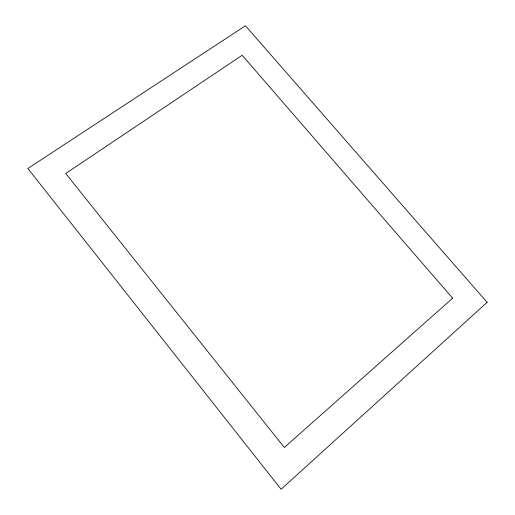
<?xml version="1.0" encoding="UTF-8"?>
<svg xmlns="http://www.w3.org/2000/svg" width="515" height="515" viewBox="0 0 515 515"><rect width="100%" height="100%" fill="white"/><g stroke="black" fill="none" stroke-linecap="round" stroke-linejoin="round"><path stroke-width="0.77" d="M487.119 302.344L281.1 489.25L27.881 168.495L245.443 25.75L487.119 302.344M452.627 298.185L284.332 447.49L65.727 173.478L242.166 55.272L452.627 298.185"/></g></svg>
